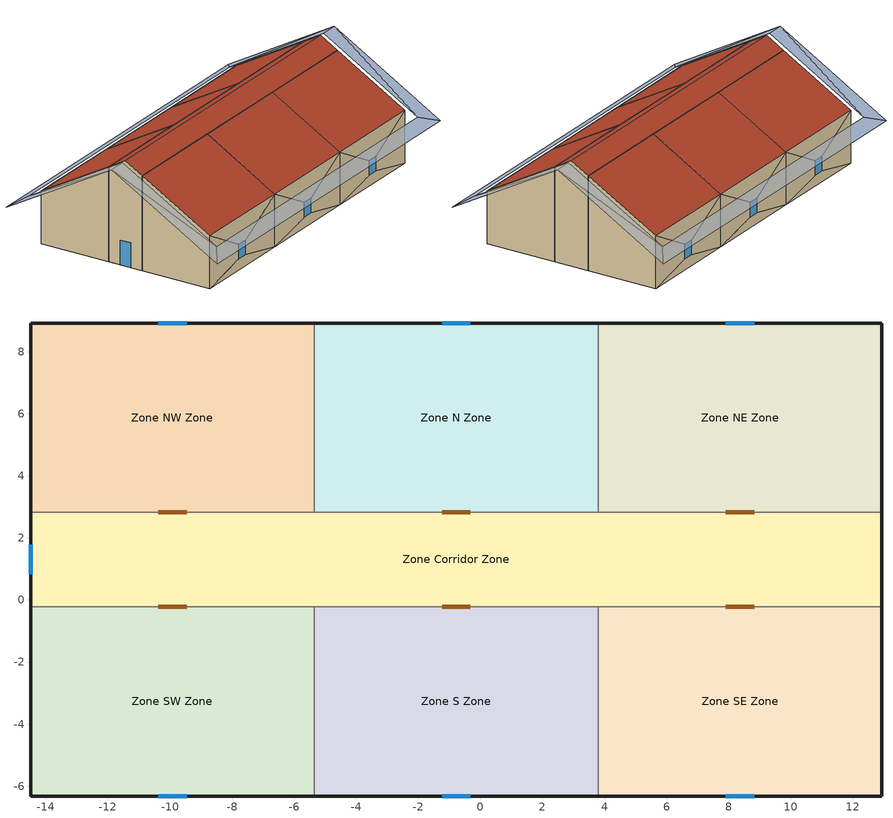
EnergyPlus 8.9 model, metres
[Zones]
Zone Corridor Zone
 floor ground (Floor: Wood Truss  Joist 12" - Carpet Finish): 12.94,2.83 12.94,-0.22 -14.49,-0.22 -14.49,2.83 z0
 wall outside (Basic Wall: Exterior - Brick on CMU): 12.94,1.3,8.81 12.94,-0.22,7.93 12.94,-0.22,0 12.94,2.83,0 12.94,2.83,7.93; -14.49,1.3,8.81 -14.49,2.83,7.93 -14.49,2.83,0 -14.49,1.79,0 -14.49,1.79,2.06 -14.49,0.82,2.06 -14.49,0.82,0 -14.49,-0.22,0 -14.49,-0.22,7.93
 wall outside: -14.49,1.79 -14.49,0.82 z0:2.06
 wall to Zone NE Zone (Basic Wall: Interior - 5" Partition (2-hr)): 12.94,2.83,7.93 12.94,2.83,0 8.82,2.83,0 8.82,2.83,2.13 7.91,2.83,2.13 7.91,2.83,0 3.79,2.83,0 3.79,2.83,7.93
 wall to Zone NE Zone: 8.82,2.83 7.91,2.83 z0:2.13
 wall to Zone N Zone (Basic Wall: Interior - 5" Partition (2-hr)): 3.79,2.83,7.93 3.79,2.83,0 -0.32,2.83,0 -0.32,2.83,2.13 -1.24,2.83,2.13 -1.24,2.83,0 -5.35,2.83,0 -5.35,2.83,7.93
 wall to Zone N Zone: -0.32,2.83 -1.24,2.83 z0:2.13
 wall to Zone NW Zone (Basic Wall: Interior - 5" Partition (2-hr)): -5.35,2.83,7.93 -5.35,2.83,0 -9.46,2.83,0 -9.46,2.83,2.13 -10.38,2.83,2.13 -10.38,2.83,0 -14.49,2.83,0 -14.49,2.83,7.93
 wall to Zone NW Zone: -9.46,2.83 -10.38,2.83 z0:2.13
 wall to Zone SW Zone (Basic Wall: Interior - 5" Partition (2-hr)): -14.49,-0.22,7.93 -14.49,-0.22,0 -10.38,-0.22,0 -10.38,-0.22,2.13 -9.46,-0.22,2.13 -9.46,-0.22,0 -5.35,-0.22,0 -5.35,-0.22,7.93
 wall to Zone SW Zone: -10.38,-0.22 -9.46,-0.22 z0:2.13
 wall to Zone S Zone (Basic Wall: Interior - 5" Partition (2-hr)): -5.35,-0.22,7.93 -5.35,-0.22,0 -1.24,-0.22,0 -1.24,-0.22,2.13 -0.32,-0.22,2.13 -0.32,-0.22,0 3.79,-0.22,0 3.79,-0.22,7.93
 wall to Zone S Zone: -1.24,-0.22 -0.32,-0.22 z0:2.13
 wall to Zone SE Zone (Basic Wall: Interior - 5" Partition (2-hr)): 3.79,-0.22,7.93 3.79,-0.22,0 7.91,-0.22,0 7.91,-0.22,2.13 8.82,-0.22,2.13 8.82,-0.22,0 12.94,-0.22,0 12.94,-0.22,7.93
 wall to Zone SE Zone: 7.91,-0.22 8.82,-0.22 z0:2.13
 window: -14.49,1.79 -14.49,0.82 z0:2.06
 door inside (Metal): 8.82,2.83 7.91,2.83 / -0.32,2.83 -1.24,2.83 / -9.46,2.83 -10.38,2.83 / -10.38,-0.22 -9.46,-0.22 / -1.24,-0.22 -0.32,-0.22 / 7.91,-0.22 8.82,-0.22 z0:2.13
 roof outside (Basic Roof: Wood Rafter 8" - Asphalt Shingle - Insulated): -14.49,1.3,8.81 -14.49,-0.22,7.93 12.94,-0.22,7.93 12.94,1.3,8.81; 12.94,1.3,8.81 12.94,2.83,7.93 -14.49,2.83,7.93 -14.49,1.3,8.81
Zone N Zone
 floor ground (Floor: Wood Truss  Joist 12" - Carpet Finish): 3.79,8.92 3.79,2.83 -5.35,2.83 -5.35,8.92 z0
 wall outside (Basic Wall: Exterior - Brick on CMU): 3.79,8.92,4.41 3.79,8.92,0 -0.32,8.92,0.91 -0.32,8.92,2.13; -0.32,8.92,0.91 3.79,8.92,0 -5.35,8.92,0 -1.24,8.92,0.91; 3.79,8.92,4.41 -0.32,8.92,2.13 -1.24,8.92,2.13 -5.35,8.92,4.41; -5.35,8.92,4.41 -1.24,8.92,2.13 -1.24,8.92,0.91 -5.35,8.92,0
 wall outside: -0.32,8.92 -1.24,8.92 z0.91:2.13
 wall to Zone NW Zone (Basic Wall: Interior - 5" Partition (2-hr)): -5.35,2.83,7.93 -5.35,8.92,4.41 -5.35,8.92,0 -5.35,2.83,0
 wall to Zone NE Zone (Basic Wall: Interior - 5" Partition (2-hr)): 3.79,2.83,7.93 3.79,2.83,0 3.79,8.92,0 3.79,8.92,4.41
 window (1/8 in Pilkington single glazing): -0.32,8.92 -1.24,8.92 z0.91:2.13
 roof outside (Basic Roof: Wood Rafter 8" - Asphalt Shingle - Insulated): 3.79,2.83,7.93 3.79,8.92,4.41 -5.35,8.92,4.41 -5.35,2.83,7.93
Zone NE Zone
 floor ground (Floor: Wood Truss  Joist 12" - Carpet Finish): 12.94,8.92 12.94,2.83 3.79,2.83 3.79,8.92 z0
 wall outside (Basic Wall: Exterior - Brick on CMU): 12.94,8.92,4.41 12.94,8.92,0 8.82,8.92,0.91 8.82,8.92,2.13; 8.82,8.92,0.91 12.94,8.92,0 3.79,8.92,0 7.91,8.92,0.91; 12.94,8.92,4.41 8.82,8.92,2.13 7.91,8.92,2.13 3.79,8.92,4.41; 3.79,8.92,4.41 7.91,8.92,2.13 7.91,8.92,0.91 3.79,8.92,0; 12.94,2.83,7.93 12.94,2.83,0 12.94,8.92,0 12.94,8.92,4.41
 wall outside: 8.82,8.92 7.91,8.92 z0.91:2.13
 window (1/8 in Pilkington single glazing): 8.82,8.92 7.91,8.92 z0.91:2.13
 roof outside (Basic Roof: Wood Rafter 8" - Asphalt Shingle - Insulated): 12.94,2.83,7.93 12.94,8.92,4.41 3.79,8.92,4.41 3.79,2.83,7.93
Zone NW Zone
 floor ground (Floor: Wood Truss  Joist 12" - Carpet Finish): -5.35,8.92 -5.35,2.83 -14.49,2.83 -14.49,8.92 z0
 wall outside (Basic Wall: Exterior - Brick on CMU): -5.35,8.92,4.41 -5.35,8.92,0 -9.46,8.92,0.91 -9.46,8.92,2.13; -9.46,8.92,0.91 -5.35,8.92,0 -14.49,8.92,0 -10.38,8.92,0.91; -5.35,8.92,4.41 -9.46,8.92,2.13 -10.38,8.92,2.13 -14.49,8.92,4.41; -14.49,8.92,4.41 -10.38,8.92,2.13 -10.38,8.92,0.91 -14.49,8.92,0; -14.49,2.83,7.93 -14.49,8.92,4.41 -14.49,8.92,0 -14.49,2.83,0
 wall outside: -9.46,8.92 -10.38,8.92 z0.91:2.13
 window (1/8 in Pilkington single glazing): -9.46,8.92 -10.38,8.92 z0.91:2.13
 roof outside (Basic Roof: Wood Rafter 8" - Asphalt Shingle - Insulated): -5.35,2.83,7.93 -5.35,8.92,4.41 -14.49,8.92,4.41 -14.49,2.83,7.93
Zone S Zone
 floor ground (Floor: Wood Truss  Joist 12" - Carpet Finish): 3.79,-0.22 3.79,-6.32 -5.35,-6.32 -5.35,-0.22 z0
 wall outside (Basic Wall: Exterior - Brick on CMU): -5.35,-6.32,4.41 -5.35,-6.32,0 -1.24,-6.32,0.91 -1.24,-6.32,2.13; -1.24,-6.32,0.91 -5.35,-6.32,0 3.79,-6.32,0 -0.32,-6.32,0.91; -5.35,-6.32,4.41 -1.24,-6.32,2.13 -0.32,-6.32,2.13 3.79,-6.32,4.41; 3.79,-6.32,4.41 -0.32,-6.32,2.13 -0.32,-6.32,0.91 3.79,-6.32,0
 wall outside: -1.24,-6.32 -0.32,-6.32 z0.91:2.13
 wall to Zone SW Zone (Basic Wall: Interior - 5" Partition (2-hr)): -5.35,-0.22,7.93 -5.35,-0.22,0 -5.35,-6.32,0 -5.35,-6.32,4.41
 wall to Zone SE Zone (Basic Wall: Interior - 5" Partition (2-hr)): 3.79,-0.22,7.93 3.79,-6.32,4.41 3.79,-6.32,0 3.79,-0.22,0
 window (1/8 in Pilkington single glazing): -1.24,-6.32 -0.32,-6.32 z0.91:2.13
 roof outside (Basic Roof: Wood Rafter 8" - Asphalt Shingle - Insulated): -5.35,-0.22,7.93 -5.35,-6.32,4.41 3.79,-6.32,4.41 3.79,-0.22,7.93
Zone SE Zone
 floor ground (Floor: Wood Truss  Joist 12" - Carpet Finish): 12.94,-0.22 12.94,-6.32 3.79,-6.32 3.79,-0.22 z0
 wall outside (Basic Wall: Exterior - Brick on CMU): 12.94,-0.22,7.93 12.94,-6.32,4.41 12.94,-6.32,0 12.94,-0.22,0; 3.79,-6.32,4.41 3.79,-6.32,0 7.91,-6.32,0.91 7.91,-6.32,2.13; 7.91,-6.32,0.91 3.79,-6.32,0 12.94,-6.32,0 8.82,-6.32,0.91; 3.79,-6.32,4.41 7.91,-6.32,2.13 8.82,-6.32,2.13 12.94,-6.32,4.41; 12.94,-6.32,4.41 8.82,-6.32,2.13 8.82,-6.32,0.91 12.94,-6.32,0
 wall outside: 7.91,-6.32 8.82,-6.32 z0.91:2.13
 window (1/8 in Pilkington single glazing): 7.91,-6.32 8.82,-6.32 z0.91:2.13
 roof outside (Basic Roof: Wood Rafter 8" - Asphalt Shingle - Insulated): 3.79,-0.22,7.93 3.79,-6.32,4.41 12.94,-6.32,4.41 12.94,-0.22,7.93
Zone SW Zone
 floor ground (Floor: Wood Truss  Joist 12" - Carpet Finish): -5.35,-0.22 -5.35,-6.32 -14.49,-6.32 -14.49,-0.22 z0
 wall outside (Basic Wall: Exterior - Brick on CMU): -14.49,-6.32,4.41 -14.49,-6.32,0 -10.38,-6.32,0.91 -10.38,-6.32,2.13; -10.38,-6.32,0.91 -14.49,-6.32,0 -5.35,-6.32,0 -9.46,-6.32,0.91; -14.49,-6.32,4.41 -10.38,-6.32,2.13 -9.46,-6.32,2.13 -5.35,-6.32,4.41; -5.35,-6.32,4.41 -9.46,-6.32,2.13 -9.46,-6.32,0.91 -5.35,-6.32,0; -14.49,-0.22,7.93 -14.49,-0.22,0 -14.49,-6.32,0 -14.49,-6.32,4.41
 wall outside: -10.38,-6.32 -9.46,-6.32 z0.91:2.13
 window (1/8 in Pilkington single glazing): -10.38,-6.32 -9.46,-6.32 z0.91:2.13
 roof outside (Basic Roof: Wood Rafter 8" - Asphalt Shingle - Insulated): -14.49,-0.22,7.93 -14.49,-6.32,4.41 -5.35,-6.32,4.41 -5.35,-0.22,7.93
shading: -16.42,1.3,8.81 -16.42,-8.25,3.29 -14.91,-7.21,3.89; -14.91,-7.21,3.89 -16.42,-8.25,3.29 14.87,-8.25,3.29 13.35,-7.21,3.89; -16.42,1.3,8.81 -14.91,-7.21,3.89 -14.91,1.3,8.81; 14.87,1.3,8.81 13.35,-7.21,3.89 14.87,-8.25,3.29; 13.35,1.3,8.81 13.35,-7.21,3.89 14.87,1.3,8.81; 14.87,1.3,8.81 14.87,10.86,3.29 13.35,9.82,3.89; 13.35,9.82,3.89 14.87,10.86,3.29 -16.42,10.86,3.29 -14.91,9.82,3.89; 14.87,1.3,8.81 13.35,9.82,3.89 13.35,1.3,8.81; -16.42,1.3,8.81 -14.91,9.82,3.89 -16.42,10.86,3.29; -14.91,1.3,8.81 -14.91,9.82,3.89 -16.42,1.3,8.81
[Building]
Project Name
[Material] Roughness=MediumRough; Thermal Absorptance=0.9; Solar Absorptance=0.7; Visible Absorptance=0.7
Name | Thickness {m} | Conductivity {W/m-K} | Density {kg/m3} | Specific Heat {J/kg-K}
1 1/2 in wood | 0.0376 | 0.15 | 608 | 1630
Air: 0.0762 m | 0.0762 | 0.025 | 1.2 | 1003.5
Asphalt Shingle: 0.00635 m | 0.00635 | 0.5 | 1700 | 1000
Brick- Common: 0.092075 m | 0.092075 | 0.54 | 1550 | 840
Concrete Masonry Units: 0.193675 m | 0.193675 | 1.3 | 1800 | 840
Gypsum Wall Board: 0.015875 m | 0.015875 | 0.65 | 1100 | 840
Metal Furring: 0.041275 m | 0.041275 | 45 | 7850 | 480
Metal Stud Layer: 0.0635 m | 0.0635 | 0.025 | 1.2 | 1003.5
Metal surface | 0.0008 | 45.28 | 7824 | 500
Plywood- Sheathing: 0.015875 m | 0.015875 | 0.106 | 552 | 1420
Plywood- Sheathing: 0.01905 m | 0.01905 | 0.106 | 552 | 1420
Rigid insulation: 0.0762 m | 0.0762 | 0.035 | 23 | 1470
Structure- Wood Joist/Rafter Layer- Batt Insulation: 0.1905 m | 0.1905 | 0.019 | 32 | 920
Structure- Wood Joist/Rafter Layer: 0.301625 m | 0.301625 | 0.025 | 1.2 | 1003.5
[WindowMaterial:SimpleGlazingSystem]
{375231ab-0f45-486f-b1e1-e3643399fb9d}: U-Factor {W/m2-K}=3.6886; Solar Heat Gain Coefficient=0.86; Visible Transmittance=0.9
[Construction]
1/8 in Pilkington single glazing: {375231ab-0f45-486f-b1e1-e3643399fb9d}
Basic Roof: Wood Rafter 8" - Asphalt Shingle - Insulated: Asphalt Shingle: 0.00635 m, Plywood- Sheathing: 0.015875 m, Structure- Wood Joist/Rafter Layer- Batt Insulation: 0.1905 m
Basic Wall: Exterior - Brick on CMU: Brick- Common: 0.092075 m, Air: 0.0762 m, Rigid insulation: 0.0762 m, Concrete Masonry Units: 0.193675 m, Metal Furring: 0.041275 m, Gypsum Wall Board: 0.015875 m
Basic Wall: Interior - 5" Partition (2-hr): Gypsum Wall Board: 0.015875 m, Gypsum Wall Board: 0.015875 m, Metal Stud Layer: 0.0635 m, Gypsum Wall Board: 0.015875 m, Gypsum Wall Board: 0.015875 m
Floor: Wood Truss  Joist 12" - Carpet Finish: Structure- Wood Joist/Rafter Layer: 0.301625 m, Plywood- Sheathing: 0.01905 m
Metal: Metal surface, 1 1/2 in wood, Metal surface
[Zone]
Zone Corridor Zone; Zone N Zone; Zone NE Zone; Zone NW Zone; Zone S Zone; Zone SE Zone; Zone SW Zone
